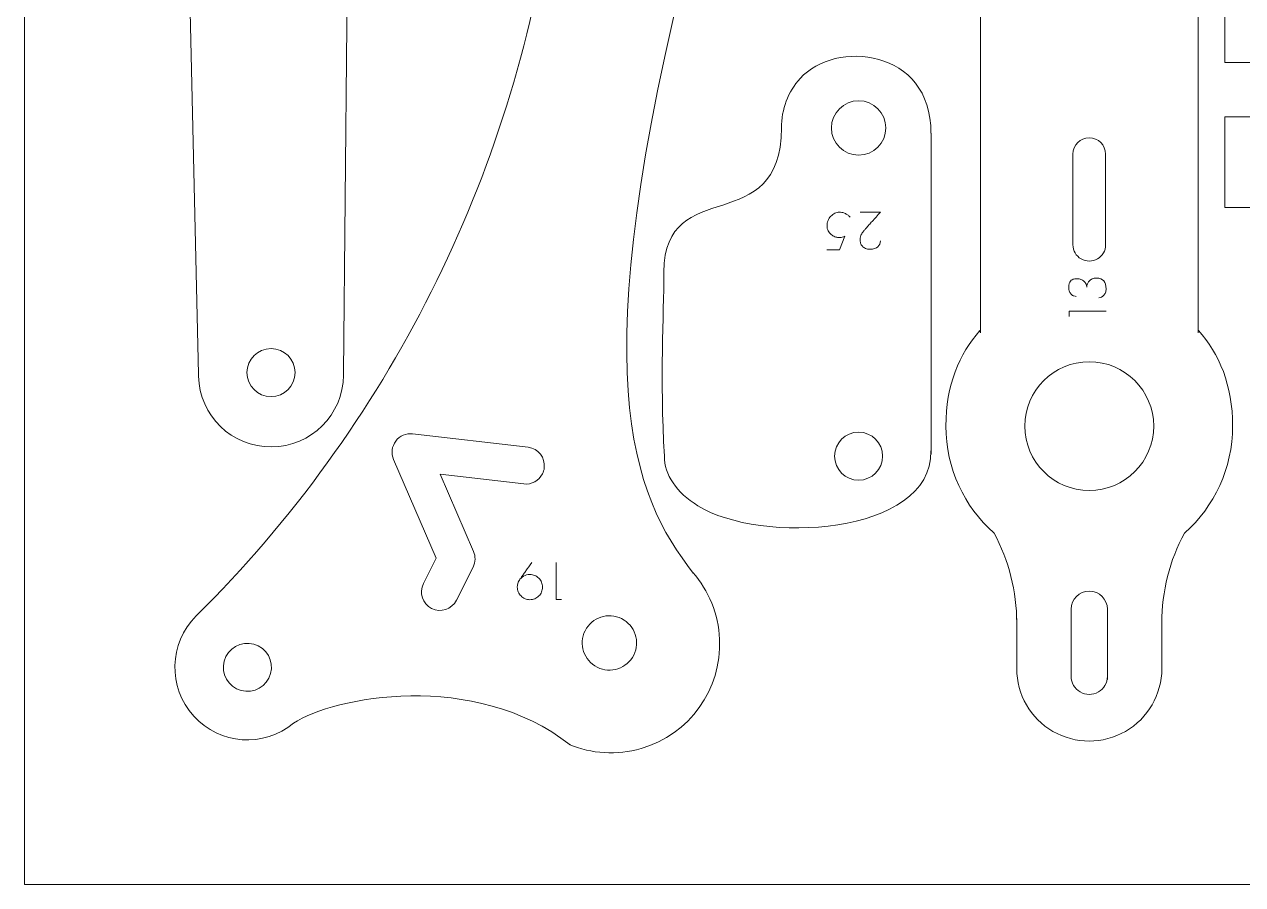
# Model space of a CAD drawing. Header units: millimetres. Extents: x 1 to 3601, y 1 to 1216.
# Drawn here: x 0.7 to 67.9, y 1.5 to 48.9 of the extents above; entities that cross this region are included whole.
import ezdxf

# ---------------------------------------------------------------- set-up
doc = ezdxf.new("R2010")
doc.units = ezdxf.units.MM
doc.layers.get('0').update_dxf_attribs({"lineweight": 5})
for name, color, linetype, lineweight in [('MARCATGE', 1, 'Continuous', 5), ('NO IMPRES', 5, 'Continuous', 5), ('TALL 1', 4, 'Continuous', 5)]:
    doc.layers.add(name, color=color, linetype=linetype, lineweight=lineweight)

msp = doc.modelspace()

# ---------------------------------------------------------------- linework, layer by layer
for points, knots in [([(10.34, 29.532), (10.34, 29.532), (10.34, 29.632), (10.34, 29.632), (10.34, 29.632), (10.34, 29.632), (9.687, 58.442), (9.687, 58.442), (9.687, 58.442), (9.659, 59.666), (9.351, 60.867), (8.786, 61.952), (8.786, 61.952), (7.9, 63.657), (7.883, 65.682), (8.741, 67.401), (8.741, 67.401), (9.295, 68.511), (9.583, 69.734), (9.583, 70.974), (9.583, 70.974), (9.583, 70.974), (9.583, 144.72), (9.583, 144.72), (9.583, 144.72), (9.583, 146.919), (11.358, 148.705), (13.557, 148.72), (13.557, 148.72), (15.756, 148.734), (17.554, 146.971), (17.583, 144.772), (17.583, 144.772), (17.583, 144.772), (18.552, 71.033), (18.552, 71.033), (18.552, 71.033), (18.569, 69.793), (18.873, 68.574), (19.442, 67.472), (19.442, 67.472), (19.442, 67.472), (19.505, 67.529), (19.505, 67.529), (19.505, 67.529), (20.369, 65.813), (20.358, 63.787), (19.477, 62.08), (19.477, 62.08), (19.477, 62.08), (19.468, 62.023), (19.468, 62.023), (19.468, 62.023), (18.917, 60.93), (18.625, 59.725), (18.613, 58.501), (18.613, 58.501), (18.613, 58.501), (18.339, 29.684), (18.339, 29.684), (18.339, 29.684), (18.339, 29.684), (18.339, 29.584), (18.339, 29.584), (18.339, 29.584), (18.318, 27.4), (16.549, 25.637), (14.365, 25.622), (14.365, 25.622), (12.181, 25.608), (10.39, 27.348), (10.34, 29.532)], [0, 0, 0, 0, 0.052632, 0.052632, 0.052632, 0.052632, 0.105263, 0.105263, 0.105263, 0.105263, 0.157895, 0.157895, 0.157895, 0.157895, 0.210526, 0.210526, 0.210526, 0.210526, 0.263158, 0.263158, 0.263158, 0.263158, 0.315789, 0.315789, 0.315789, 0.315789, 0.368421, 0.368421, 0.368421, 0.368421, 0.421053, 0.421053, 0.421053, 0.421053, 0.473684, 0.473684, 0.473684, 0.473684, 0.526316, 0.526316, 0.526316, 0.526316, 0.578947, 0.578947, 0.578947, 0.578947, 0.631579, 0.631579, 0.631579, 0.631579, 0.684211, 0.684211, 0.684211, 0.684211, 0.736842, 0.736842, 0.736842, 0.736842, 0.789474, 0.789474, 0.789474, 0.789474, 0.842105, 0.842105, 0.842105, 0.842105, 0.894737, 0.894737, 0.894737, 0.894737, 1, 1, 1, 1]), ([(63.449, 16.165), (63.449, 16.165), (63.449, 15.929), (63.449, 15.929), (63.449, 15.929), (63.449, 17.622), (63.879, 19.388), (64.699, 20.87), (64.699, 20.87), (64.699, 20.87), (64.721, 20.886), (64.721, 20.886), (64.721, 20.886), (66.336, 22.333), (67.353, 24.435), (67.353, 26.775), (67.353, 26.775), (67.353, 29.019), (66.616, 30.778), (65.462, 32.053), (65.462, 32.053), (65.462, 32.053), (65.449, 31.92), (65.449, 31.92), (65.449, 31.92), (65.449, 31.92), (65.449, 106.775), (65.449, 106.775), (65.449, 106.775), (65.449, 110.089), (62.763, 112.775), (59.449, 112.775), (59.449, 112.775), (56.135, 112.775), (53.449, 110.089), (53.449, 106.775), (53.449, 106.775), (53.449, 106.775), (53.449, 31.92), (53.449, 31.92), (53.449, 31.92), (53.449, 31.92), (53.424, 32.04), (53.424, 32.04), (53.424, 32.04), (52.277, 30.766), (51.545, 29.01), (51.545, 26.775), (51.545, 26.775), (51.545, 24.432), (52.565, 22.327), (54.184, 20.88), (54.184, 20.88), (54.184, 20.88), (54.199, 20.87), (54.199, 20.87), (54.199, 20.87), (55.019, 19.388), (55.449, 17.622), (55.449, 15.929), (55.449, 15.929), (55.449, 15.929), (55.449, 16.165), (55.449, 16.165), (55.449, 16.165), (55.449, 16.165), (55.449, 13.401), (55.449, 13.401), (55.449, 13.401), (55.449, 11.972), (56.211, 10.652), (57.449, 9.937), (57.449, 9.937), (58.687, 9.223), (60.211, 9.223), (61.449, 9.937), (61.449, 9.937), (62.687, 10.652), (63.449, 11.972), (63.449, 13.401), (63.449, 13.401), (63.449, 13.401), (63.449, 16.165), (63.449, 16.165)], [0, 0, 0, 0, 0.045455, 0.045455, 0.045455, 0.045455, 0.090909, 0.090909, 0.090909, 0.090909, 0.136364, 0.136364, 0.136364, 0.136364, 0.181818, 0.181818, 0.181818, 0.181818, 0.227273, 0.227273, 0.227273, 0.227273, 0.272727, 0.272727, 0.272727, 0.272727, 0.318182, 0.318182, 0.318182, 0.318182, 0.363636, 0.363636, 0.363636, 0.363636, 0.409091, 0.409091, 0.409091, 0.409091, 0.454545, 0.454545, 0.454545, 0.454545, 0.5, 0.5, 0.5, 0.5, 0.545455, 0.545455, 0.545455, 0.545455, 0.590909, 0.590909, 0.590909, 0.590909, 0.636364, 0.636364, 0.636364, 0.636364, 0.681818, 0.681818, 0.681818, 0.681818, 0.727273, 0.727273, 0.727273, 0.727273, 0.772727, 0.772727, 0.772727, 0.772727, 0.818182, 0.818182, 0.818182, 0.818182, 0.863636, 0.863636, 0.863636, 0.863636, 0.909091, 0.909091, 0.909091, 0.909091, 1, 1, 1, 1]), ([(86.412, 85.18), (86.412, 85.18), (86.408, 85.153), (86.408, 85.153), (86.408, 85.153), (86.408, 85.153), (69.921, 85.153), (69.921, 85.153), (69.921, 85.153), (69.921, 85.153), (69.921, 85.128), (69.921, 85.128), (69.921, 85.128), (69.921, 85.128), (69.921, 83.828), (69.921, 83.828), (69.921, 83.828), (69.921, 83.828), (66.921, 83.828), (66.921, 83.828), (66.921, 83.828), (66.921, 83.828), (66.921, 70.828), (66.921, 70.828), (66.921, 70.828), (66.921, 70.828), (69.921, 70.828), (69.921, 70.828), (69.921, 70.828), (69.921, 70.828), (69.921, 51.828), (69.921, 51.828), (69.921, 51.828), (69.921, 51.828), (66.921, 51.828), (66.921, 51.828), (66.921, 51.828), (66.921, 51.828), (66.921, 46.828), (66.921, 46.828), (66.921, 46.828), (66.921, 46.828), (69.921, 46.828), (69.921, 46.828), (69.921, 46.828), (69.921, 46.828), (69.921, 43.828), (69.921, 43.828), (69.921, 43.828), (69.921, 43.828), (66.921, 43.828), (66.921, 43.828), (66.921, 43.828), (66.921, 43.828), (66.921, 38.828), (66.921, 38.828), (66.921, 38.828), (66.921, 38.828), (69.921, 38.828), (69.921, 38.828), (69.921, 38.828), (69.921, 38.828), (69.921, 37.528), (69.921, 37.528), (69.921, 37.528), (69.921, 37.528), (93.421, 37.528), (93.421, 37.528), (93.421, 37.528), (93.421, 37.528), (93.421, 47.428), (93.421, 47.428), (93.421, 47.428), (93.421, 47.428), (96.421, 47.428), (96.421, 47.428), (96.421, 47.428), (96.421, 47.428), (96.421, 37.528), (96.421, 37.528), (96.421, 37.528), (96.421, 37.528), (115.621, 37.528), (115.621, 37.528), (115.621, 37.528), (115.621, 37.528), (115.621, 38.828), (115.621, 38.828), (115.621, 38.828), (115.621, 38.828), (118.621, 38.828), (118.621, 38.828), (118.621, 38.828), (118.621, 38.828), (118.621, 53.828), (118.621, 53.828), (118.621, 53.828), (118.621, 53.828), (115.621, 53.828), (115.621, 53.828), (115.621, 53.828), (115.621, 53.828), (115.621, 73.828), (115.621, 73.828), (115.621, 73.828), (115.621, 73.828), (118.621, 73.828), (118.621, 73.828), (118.621, 73.828), (118.621, 73.828), (118.621, 83.828), (118.621, 83.828), (118.621, 83.828), (118.621, 83.828), (115.621, 83.828), (115.621, 83.828), (115.621, 83.828), (115.621, 83.828), (115.621, 85.128), (115.621, 85.128), (115.621, 85.128), (115.621, 85.128), (96.421, 85.128), (96.421, 85.128), (96.421, 85.128), (96.421, 85.128), (96.421, 82.658), (96.421, 82.658), (96.421, 82.658), (96.421, 82.658), (93.421, 82.658), (93.421, 82.658), (93.421, 82.658), (93.421, 82.658), (93.421, 85.153), (93.421, 85.153), (93.421, 85.153), (93.421, 85.153), (89.708, 85.153), (89.708, 85.153), (89.708, 85.153), (89.708, 85.153), (89.712, 85.18), (89.712, 85.18), (89.712, 85.18), (89.712, 85.18), (89.712, 88.48), (89.712, 88.48), (89.712, 88.48), (89.712, 88.48), (86.412, 88.48), (86.412, 88.48), (86.412, 88.48), (86.412, 88.48), (86.412, 85.18), (86.412, 85.18)], [0, 0, 0, 0, 0.025, 0.025, 0.025, 0.025, 0.05, 0.05, 0.05, 0.05, 0.075, 0.075, 0.075, 0.075, 0.1, 0.1, 0.1, 0.1, 0.125, 0.125, 0.125, 0.125, 0.15, 0.15, 0.15, 0.15, 0.175, 0.175, 0.175, 0.175, 0.2, 0.2, 0.2, 0.2, 0.225, 0.225, 0.225, 0.225, 0.25, 0.25, 0.25, 0.25, 0.275, 0.275, 0.275, 0.275, 0.3, 0.3, 0.3, 0.3, 0.325, 0.325, 0.325, 0.325, 0.35, 0.35, 0.35, 0.35, 0.375, 0.375, 0.375, 0.375, 0.4, 0.4, 0.4, 0.4, 0.425, 0.425, 0.425, 0.425, 0.45, 0.45, 0.45, 0.45, 0.475, 0.475, 0.475, 0.475, 0.5, 0.5, 0.5, 0.5, 0.525, 0.525, 0.525, 0.525, 0.55, 0.55, 0.55, 0.55, 0.575, 0.575, 0.575, 0.575, 0.6, 0.6, 0.6, 0.6, 0.625, 0.625, 0.625, 0.625, 0.65, 0.65, 0.65, 0.65, 0.675, 0.675, 0.675, 0.675, 0.7, 0.7, 0.7, 0.7, 0.725, 0.725, 0.725, 0.725, 0.75, 0.75, 0.75, 0.75, 0.775, 0.775, 0.775, 0.775, 0.8, 0.8, 0.8, 0.8, 0.825, 0.825, 0.825, 0.825, 0.85, 0.85, 0.85, 0.85, 0.875, 0.875, 0.875, 0.875, 0.9, 0.9, 0.9, 0.9, 0.925, 0.925, 0.925, 0.925, 0.95, 0.95, 0.95, 0.95, 1, 1, 1, 1]), ([(29.769, 55.249), (29.769, 55.249), (29.831, 55.373), (29.831, 55.373), (29.831, 55.373), (30.049, 56.891), (31.114, 58.15), (32.575, 58.616), (32.575, 58.616), (34.035, 59.083), (35.633, 58.673), (36.689, 57.562), (36.689, 57.562), (37.746, 56.452), (38.075, 54.835), (37.536, 53.4), (37.536, 53.4), (31.442, 29.619), (34.249, 22.957), (37.62, 18.671), (37.62, 18.671), (37.62, 18.671), (37.598, 18.696), (37.598, 18.696), (37.598, 18.696), (38.467, 17.699), (39.007, 16.417), (39.069, 15.022), (39.069, 15.022), (39.192, 12.254), (37.404, 9.762), (34.743, 8.991), (34.743, 8.991), (33.397, 8.601), (32.003, 8.704), (30.777, 9.212), (30.777, 9.212), (30.777, 9.212), (30.822, 9.194), (30.822, 9.194), (30.822, 9.194), (25.586, 13.34), (17.716, 11.851), (15.585, 10.383), (15.585, 10.383), (13.937, 9.023), (11.511, 9.199), (10.076, 10.782), (10.076, 10.782), (8.641, 12.366), (8.704, 14.797), (10.219, 16.304), (10.219, 16.304), (20.804, 26.812), (27.667, 40.482), (29.769, 55.249)], [0, 0, 0, 0, 0.066667, 0.066667, 0.066667, 0.066667, 0.133333, 0.133333, 0.133333, 0.133333, 0.2, 0.2, 0.2, 0.2, 0.266667, 0.266667, 0.266667, 0.266667, 0.333333, 0.333333, 0.333333, 0.333333, 0.4, 0.4, 0.4, 0.4, 0.466667, 0.466667, 0.466667, 0.466667, 0.533333, 0.533333, 0.533333, 0.533333, 0.6, 0.6, 0.6, 0.6, 0.666667, 0.666667, 0.666667, 0.666667, 0.733333, 0.733333, 0.733333, 0.733333, 0.8, 0.8, 0.8, 0.8, 0.866667, 0.866667, 0.866667, 0.866667, 1, 1, 1, 1]), ([(50.722, 25.401), (50.722, 25.401), (50.732, 25.216), (50.732, 25.216), (50.732, 25.216), (50.732, 25.216), (50.732, 42.93), (50.732, 42.93), (50.732, 42.93), (50.732, 42.93), (50.722, 42.93), (50.722, 42.93), (50.722, 42.93), (50.745, 47.621), (45.414, 48.087), (43.515, 45.95), (43.515, 45.95), (42.851, 45.225), (42.477, 44.241), (42.477, 43.216), (42.477, 43.216), (42.464, 37.022), (36.023, 40.725), (36, 35.272), (36, 35.272), (35.99, 32.806), (35.775, 29.511), (36.023, 25.116), (36.023, 25.116), (36.023, 24.09), (36.689, 23.106), (37.874, 22.381), (37.874, 22.381), (41.258, 20.244), (50.764, 20.71), (50.722, 25.401)], [0, 0, 0, 0, 0.1, 0.1, 0.1, 0.1, 0.2, 0.2, 0.2, 0.2, 0.3, 0.3, 0.3, 0.3, 0.4, 0.4, 0.4, 0.4, 0.5, 0.5, 0.5, 0.5, 0.6, 0.6, 0.6, 0.6, 0.7, 0.7, 0.7, 0.7, 0.8, 0.8, 0.8, 0.8, 1, 1, 1, 1])]:
    msp.add_open_spline(points, degree=3, knots=knots)
at = {"layer": 'MARCATGE'}
for points, knots in [([(46.267, 38.293), (46.256, 38.307), (46.235, 38.328), (46.205, 38.357), (46.205, 38.357), (46.175, 38.386), (46.136, 38.416), (46.088, 38.447), (46.088, 38.447), (46.04, 38.478), (45.982, 38.506), (45.914, 38.531), (45.914, 38.531), (45.846, 38.555), (45.767, 38.568), (45.677, 38.57), (45.677, 38.57), (45.587, 38.57), (45.501, 38.55), (45.419, 38.511), (45.419, 38.511), (45.337, 38.471), (45.264, 38.417), (45.2, 38.347), (45.2, 38.347), (45.136, 38.277), (45.085, 38.197), (45.048, 38.104), (45.048, 38.104), (45.01, 38.012), (44.991, 37.914), (44.991, 37.811), (44.991, 37.811), (44.991, 37.707), (45.013, 37.616), (45.058, 37.537), (45.058, 37.537), (45.102, 37.458), (45.156, 37.392), (45.22, 37.338), (45.22, 37.338), (45.284, 37.285), (45.352, 37.245), (45.423, 37.218), (45.423, 37.218), (45.495, 37.192), (45.558, 37.179), (45.612, 37.179), (45.612, 37.179), (45.646, 37.173), (45.682, 37.172), (45.719, 37.176), (45.719, 37.176), (45.751, 37.18), (45.789, 37.186), (45.832, 37.196), (45.832, 37.196), (45.876, 37.205), (45.92, 37.22), (45.965, 37.241), (45.965, 37.241), (45.965, 37.241), (45.683, 36.49), (45.683, 36.49), (45.683, 36.49), (45.683, 36.49), (44.972, 36.49), (44.972, 36.49), (44.972, 36.49), (44.972, 36.49), (45.683, 36.49), (45.683, 36.49), (45.683, 36.49), (45.683, 36.49), (45.965, 37.241), (45.965, 37.241), (45.965, 37.241), (45.92, 37.22), (45.876, 37.205), (45.832, 37.196), (45.832, 37.196), (45.789, 37.186), (45.751, 37.18), (45.719, 37.176), (45.719, 37.176), (45.682, 37.172), (45.646, 37.173), (45.612, 37.179), (45.612, 37.179), (45.558, 37.179), (45.495, 37.192), (45.423, 37.218), (45.423, 37.218), (45.352, 37.245), (45.284, 37.285), (45.22, 37.338), (45.22, 37.338), (45.156, 37.392), (45.102, 37.458), (45.058, 37.537), (45.058, 37.537), (45.013, 37.616), (44.991, 37.707), (44.991, 37.811), (44.991, 37.811), (44.991, 37.914), (45.01, 38.012), (45.048, 38.104), (45.048, 38.104), (45.085, 38.197), (45.136, 38.277), (45.2, 38.347), (45.2, 38.347), (45.264, 38.417), (45.337, 38.471), (45.419, 38.511), (45.419, 38.511), (45.501, 38.55), (45.587, 38.57), (45.677, 38.57), (45.677, 38.57), (45.767, 38.568), (45.846, 38.555), (45.914, 38.531), (45.914, 38.531), (45.982, 38.506), (46.04, 38.478), (46.088, 38.447), (46.088, 38.447), (46.136, 38.416), (46.175, 38.386), (46.205, 38.357), (46.205, 38.357), (46.235, 38.328), (46.256, 38.307), (46.267, 38.293)], [0, 0, 0, 0, 0.028571, 0.028571, 0.028571, 0.028571, 0.057143, 0.057143, 0.057143, 0.057143, 0.085714, 0.085714, 0.085714, 0.085714, 0.114286, 0.114286, 0.114286, 0.114286, 0.142857, 0.142857, 0.142857, 0.142857, 0.171429, 0.171429, 0.171429, 0.171429, 0.2, 0.2, 0.2, 0.2, 0.228571, 0.228571, 0.228571, 0.228571, 0.257143, 0.257143, 0.257143, 0.257143, 0.285714, 0.285714, 0.285714, 0.285714, 0.314286, 0.314286, 0.314286, 0.314286, 0.342857, 0.342857, 0.342857, 0.342857, 0.371429, 0.371429, 0.371429, 0.371429, 0.4, 0.4, 0.4, 0.4, 0.428571, 0.428571, 0.428571, 0.428571, 0.457143, 0.457143, 0.457143, 0.457143, 0.485714, 0.485714, 0.485714, 0.485714, 0.514286, 0.514286, 0.514286, 0.514286, 0.542857, 0.542857, 0.542857, 0.542857, 0.571429, 0.571429, 0.571429, 0.571429, 0.6, 0.6, 0.6, 0.6, 0.628571, 0.628571, 0.628571, 0.628571, 0.657143, 0.657143, 0.657143, 0.657143, 0.685714, 0.685714, 0.685714, 0.685714, 0.714286, 0.714286, 0.714286, 0.714286, 0.742857, 0.742857, 0.742857, 0.742857, 0.771429, 0.771429, 0.771429, 0.771429, 0.8, 0.8, 0.8, 0.8, 0.828571, 0.828571, 0.828571, 0.828571, 0.857143, 0.857143, 0.857143, 0.857143, 0.885714, 0.885714, 0.885714, 0.885714, 0.914286, 0.914286, 0.914286, 0.914286, 0.942857, 0.942857, 0.942857, 0.942857, 1, 1, 1, 1]), ([(47.938, 38.573), (47.768, 38.385), (47.615, 38.214), (47.478, 38.062), (47.478, 38.062), (47.419, 37.998), (47.361, 37.934), (47.304, 37.87), (47.304, 37.87), (47.247, 37.806), (47.195, 37.748), (47.149, 37.695), (47.149, 37.695), (47.103, 37.642), (47.064, 37.598), (47.033, 37.561), (47.033, 37.561), (47.002, 37.524), (46.984, 37.501), (46.978, 37.492), (46.978, 37.492), (46.967, 37.473), (46.952, 37.451), (46.933, 37.426), (46.933, 37.426), (46.914, 37.4), (46.896, 37.37), (46.878, 37.335), (46.878, 37.335), (46.86, 37.301), (46.845, 37.26), (46.831, 37.213), (46.831, 37.213), (46.818, 37.166), (46.812, 37.111), (46.812, 37.049), (46.812, 37.049), (46.812, 36.987), (46.822, 36.925), (46.843, 36.863), (46.843, 36.863), (46.863, 36.801), (46.895, 36.745), (46.939, 36.695), (46.939, 36.695), (46.982, 36.645), (47.038, 36.604), (47.107, 36.573), (47.107, 36.573), (47.175, 36.542), (47.258, 36.527), (47.356, 36.527), (47.356, 36.527), (47.554, 36.529), (47.699, 36.572), (47.792, 36.657), (47.792, 36.657), (47.885, 36.741), (47.932, 36.853), (47.932, 36.992), (47.932, 36.992), (47.932, 36.853), (47.885, 36.741), (47.792, 36.657), (47.792, 36.657), (47.699, 36.572), (47.554, 36.529), (47.356, 36.527), (47.356, 36.527), (47.258, 36.527), (47.175, 36.542), (47.107, 36.573), (47.107, 36.573), (47.038, 36.604), (46.982, 36.645), (46.939, 36.695), (46.939, 36.695), (46.895, 36.745), (46.863, 36.801), (46.843, 36.863), (46.843, 36.863), (46.822, 36.925), (46.812, 36.987), (46.812, 37.049), (46.812, 37.049), (46.812, 37.111), (46.818, 37.166), (46.831, 37.213), (46.831, 37.213), (46.845, 37.26), (46.86, 37.301), (46.878, 37.335), (46.878, 37.335), (46.896, 37.37), (46.914, 37.4), (46.933, 37.426), (46.933, 37.426), (46.952, 37.451), (46.967, 37.473), (46.978, 37.492), (46.978, 37.492), (46.984, 37.501), (47.002, 37.524), (47.033, 37.561), (47.033, 37.561), (47.064, 37.598), (47.103, 37.642), (47.149, 37.695), (47.149, 37.695), (47.195, 37.748), (47.247, 37.806), (47.304, 37.87), (47.304, 37.87), (47.361, 37.934), (47.419, 37.998), (47.478, 38.062), (47.478, 38.062), (47.615, 38.214), (47.768, 38.385), (47.938, 38.573), (47.938, 38.573), (47.938, 38.573), (46.826, 38.573), (46.826, 38.573), (46.826, 38.573), (46.826, 38.573), (47.938, 38.573), (47.938, 38.573)], [0, 0, 0, 0, 0.030303, 0.030303, 0.030303, 0.030303, 0.060606, 0.060606, 0.060606, 0.060606, 0.090909, 0.090909, 0.090909, 0.090909, 0.121212, 0.121212, 0.121212, 0.121212, 0.151515, 0.151515, 0.151515, 0.151515, 0.181818, 0.181818, 0.181818, 0.181818, 0.212121, 0.212121, 0.212121, 0.212121, 0.242424, 0.242424, 0.242424, 0.242424, 0.272727, 0.272727, 0.272727, 0.272727, 0.30303, 0.30303, 0.30303, 0.30303, 0.333333, 0.333333, 0.333333, 0.333333, 0.363636, 0.363636, 0.363636, 0.363636, 0.393939, 0.393939, 0.393939, 0.393939, 0.424242, 0.424242, 0.424242, 0.424242, 0.454545, 0.454545, 0.454545, 0.454545, 0.484848, 0.484848, 0.484848, 0.484848, 0.515152, 0.515152, 0.515152, 0.515152, 0.545455, 0.545455, 0.545455, 0.545455, 0.575758, 0.575758, 0.575758, 0.575758, 0.606061, 0.606061, 0.606061, 0.606061, 0.636364, 0.636364, 0.636364, 0.636364, 0.666667, 0.666667, 0.666667, 0.666667, 0.69697, 0.69697, 0.69697, 0.69697, 0.727273, 0.727273, 0.727273, 0.727273, 0.757576, 0.757576, 0.757576, 0.757576, 0.787879, 0.787879, 0.787879, 0.787879, 0.818182, 0.818182, 0.818182, 0.818182, 0.848485, 0.848485, 0.848485, 0.848485, 0.878788, 0.878788, 0.878788, 0.878788, 0.909091, 0.909091, 0.909091, 0.909091, 0.939394, 0.939394, 0.939394, 0.939394, 1, 1, 1, 1]), ([(59.98, 33.854), (60.023, 33.859), (60.068, 33.872), (60.114, 33.892), (60.114, 33.892), (60.16, 33.912), (60.203, 33.94), (60.242, 33.978), (60.242, 33.978), (60.282, 34.016), (60.314, 34.065), (60.34, 34.126), (60.34, 34.126), (60.365, 34.187), (60.378, 34.263), (60.378, 34.353), (60.378, 34.353), (60.376, 34.534), (60.332, 34.676), (60.247, 34.779), (60.247, 34.779), (60.161, 34.883), (60.028, 34.935), (59.847, 34.935), (59.847, 34.935), (59.757, 34.935), (59.678, 34.92), (59.61, 34.891), (59.61, 34.891), (59.542, 34.862), (59.487, 34.823), (59.442, 34.775), (59.442, 34.775), (59.398, 34.727), (59.365, 34.674), (59.342, 34.614), (59.342, 34.614), (59.32, 34.555), (59.308, 34.495), (59.308, 34.435), (59.308, 34.435), (59.31, 34.495), (59.298, 34.553), (59.272, 34.609), (59.272, 34.609), (59.245, 34.664), (59.208, 34.714), (59.16, 34.757), (59.16, 34.757), (59.112, 34.8), (59.056, 34.835), (58.991, 34.861), (58.991, 34.861), (58.926, 34.888), (58.856, 34.901), (58.78, 34.901), (58.78, 34.901), (58.76, 34.901), (58.733, 34.9), (58.701, 34.899), (58.701, 34.899), (58.669, 34.898), (58.637, 34.894), (58.603, 34.885), (58.603, 34.885), (58.569, 34.877), (58.535, 34.864), (58.501, 34.846), (58.501, 34.846), (58.467, 34.828), (58.437, 34.802), (58.409, 34.77), (58.409, 34.77), (58.382, 34.737), (58.36, 34.694), (58.344, 34.643), (58.344, 34.643), (58.328, 34.591), (58.32, 34.528), (58.32, 34.455), (58.32, 34.455), (58.32, 34.342), (58.334, 34.252), (58.361, 34.185), (58.361, 34.185), (58.389, 34.119), (58.423, 34.067), (58.463, 34.03), (58.463, 34.03), (58.503, 33.993), (58.548, 33.968), (58.596, 33.954), (58.596, 33.954), (58.644, 33.94), (58.689, 33.93), (58.733, 33.924), (58.733, 33.924), (58.689, 33.93), (58.644, 33.94), (58.596, 33.954), (58.596, 33.954), (58.548, 33.968), (58.503, 33.993), (58.463, 34.03), (58.463, 34.03), (58.423, 34.067), (58.389, 34.119), (58.361, 34.185), (58.361, 34.185), (58.334, 34.252), (58.32, 34.342), (58.32, 34.455), (58.32, 34.455), (58.32, 34.528), (58.328, 34.591), (58.344, 34.643), (58.344, 34.643), (58.36, 34.694), (58.382, 34.737), (58.409, 34.77), (58.409, 34.77), (58.437, 34.802), (58.467, 34.828), (58.501, 34.846), (58.501, 34.846), (58.535, 34.864), (58.569, 34.877), (58.603, 34.885), (58.603, 34.885), (58.637, 34.894), (58.669, 34.898), (58.7, 34.899), (58.7, 34.899), (58.731, 34.9), (58.758, 34.901), (58.78, 34.901), (58.78, 34.901), (58.856, 34.901), (58.926, 34.888), (58.991, 34.861), (58.991, 34.861), (59.056, 34.835), (59.112, 34.8), (59.16, 34.757), (59.16, 34.757), (59.208, 34.714), (59.245, 34.664), (59.272, 34.609), (59.272, 34.609), (59.298, 34.553), (59.31, 34.495), (59.308, 34.435), (59.308, 34.435), (59.308, 34.495), (59.32, 34.555), (59.342, 34.614), (59.342, 34.614), (59.365, 34.674), (59.398, 34.727), (59.442, 34.775), (59.442, 34.775), (59.487, 34.823), (59.542, 34.862), (59.61, 34.891), (59.61, 34.891), (59.678, 34.92), (59.757, 34.935), (59.847, 34.935), (59.847, 34.935), (60.028, 34.935), (60.161, 34.883), (60.247, 34.779), (60.247, 34.779), (60.332, 34.676), (60.376, 34.534), (60.378, 34.353), (60.378, 34.353), (60.378, 34.263), (60.365, 34.187), (60.34, 34.126), (60.34, 34.126), (60.314, 34.065), (60.282, 34.016), (60.242, 33.978), (60.242, 33.978), (60.203, 33.94), (60.16, 33.912), (60.114, 33.892), (60.114, 33.892), (60.068, 33.872), (60.023, 33.859), (59.98, 33.854)], [0, 0, 0, 0, 0.020408, 0.020408, 0.020408, 0.020408, 0.040816, 0.040816, 0.040816, 0.040816, 0.061224, 0.061224, 0.061224, 0.061224, 0.081633, 0.081633, 0.081633, 0.081633, 0.102041, 0.102041, 0.102041, 0.102041, 0.122449, 0.122449, 0.122449, 0.122449, 0.142857, 0.142857, 0.142857, 0.142857, 0.163265, 0.163265, 0.163265, 0.163265, 0.183673, 0.183673, 0.183673, 0.183673, 0.204082, 0.204082, 0.204082, 0.204082, 0.22449, 0.22449, 0.22449, 0.22449, 0.244898, 0.244898, 0.244898, 0.244898, 0.265306, 0.265306, 0.265306, 0.265306, 0.285714, 0.285714, 0.285714, 0.285714, 0.306122, 0.306122, 0.306122, 0.306122, 0.326531, 0.326531, 0.326531, 0.326531, 0.346939, 0.346939, 0.346939, 0.346939, 0.367347, 0.367347, 0.367347, 0.367347, 0.387755, 0.387755, 0.387755, 0.387755, 0.408163, 0.408163, 0.408163, 0.408163, 0.428571, 0.428571, 0.428571, 0.428571, 0.44898, 0.44898, 0.44898, 0.44898, 0.469388, 0.469388, 0.469388, 0.469388, 0.489796, 0.489796, 0.489796, 0.489796, 0.510204, 0.510204, 0.510204, 0.510204, 0.530612, 0.530612, 0.530612, 0.530612, 0.55102, 0.55102, 0.55102, 0.55102, 0.571429, 0.571429, 0.571429, 0.571429, 0.591837, 0.591837, 0.591837, 0.591837, 0.612245, 0.612245, 0.612245, 0.612245, 0.632653, 0.632653, 0.632653, 0.632653, 0.653061, 0.653061, 0.653061, 0.653061, 0.673469, 0.673469, 0.673469, 0.673469, 0.693878, 0.693878, 0.693878, 0.693878, 0.714286, 0.714286, 0.714286, 0.714286, 0.734694, 0.734694, 0.734694, 0.734694, 0.755102, 0.755102, 0.755102, 0.755102, 0.77551, 0.77551, 0.77551, 0.77551, 0.795918, 0.795918, 0.795918, 0.795918, 0.816327, 0.816327, 0.816327, 0.816327, 0.836735, 0.836735, 0.836735, 0.836735, 0.857143, 0.857143, 0.857143, 0.857143, 0.877551, 0.877551, 0.877551, 0.877551, 0.897959, 0.897959, 0.897959, 0.897959, 0.918367, 0.918367, 0.918367, 0.918367, 0.938776, 0.938776, 0.938776, 0.938776, 0.959184, 0.959184, 0.959184, 0.959184, 1, 1, 1, 1]), ([(58.346, 33.106), (58.346, 33.106), (58.346, 32.815), (58.346, 32.815), (58.346, 32.815), (58.346, 32.815), (58.346, 33.106), (58.346, 33.106), (58.346, 33.106), (58.346, 33.106), (60.378, 33.106), (60.378, 33.106), (60.378, 33.106), (60.378, 33.106), (58.346, 33.106), (58.346, 33.106)], [0, 0, 0, 0, 0.2, 0.2, 0.2, 0.2, 0.4, 0.4, 0.4, 0.4, 0.6, 0.6, 0.6, 0.6, 1, 1, 1, 1]), ([(28.719, 19.246), (28.601, 19.078), (28.492, 18.926), (28.392, 18.789), (28.392, 18.789), (28.351, 18.73), (28.309, 18.672), (28.266, 18.614), (28.266, 18.614), (28.224, 18.555), (28.186, 18.502), (28.152, 18.453), (28.152, 18.453), (28.118, 18.404), (28.089, 18.362), (28.065, 18.326), (28.065, 18.326), (28.04, 18.29), (28.023, 18.266), (28.014, 18.252), (28.014, 18.252), (27.95, 18.147), (27.918, 18.028), (27.918, 17.894), (27.918, 17.894), (27.918, 17.798), (27.936, 17.708), (27.973, 17.624), (27.973, 17.624), (28.01, 17.541), (28.059, 17.467), (28.123, 17.404), (28.123, 17.404), (28.186, 17.341), (28.259, 17.291), (28.343, 17.255), (28.343, 17.255), (28.426, 17.218), (28.516, 17.2), (28.612, 17.2), (28.612, 17.2), (28.708, 17.2), (28.798, 17.218), (28.883, 17.255), (28.883, 17.255), (28.968, 17.291), (29.042, 17.341), (29.105, 17.404), (29.105, 17.404), (29.168, 17.467), (29.218, 17.541), (29.254, 17.624), (29.254, 17.624), (29.291, 17.708), (29.309, 17.798), (29.309, 17.894), (29.309, 17.894), (29.309, 17.99), (29.291, 18.08), (29.254, 18.165), (29.254, 18.165), (29.218, 18.25), (29.168, 18.323), (29.105, 18.386), (29.105, 18.386), (29.042, 18.45), (28.968, 18.499), (28.883, 18.536), (28.883, 18.536), (28.798, 18.573), (28.708, 18.591), (28.612, 18.591), (28.612, 18.591), (28.488, 18.591), (28.373, 18.56), (28.266, 18.498), (28.266, 18.498), (28.16, 18.436), (28.076, 18.354), (28.014, 18.252), (28.014, 18.252), (28.076, 18.354), (28.16, 18.436), (28.266, 18.498), (28.266, 18.498), (28.373, 18.56), (28.488, 18.591), (28.612, 18.591), (28.612, 18.591), (28.708, 18.591), (28.798, 18.573), (28.883, 18.536), (28.883, 18.536), (28.968, 18.499), (29.042, 18.45), (29.105, 18.386), (29.105, 18.386), (29.168, 18.323), (29.218, 18.25), (29.254, 18.165), (29.254, 18.165), (29.291, 18.08), (29.309, 17.99), (29.309, 17.894), (29.309, 17.894), (29.309, 17.798), (29.291, 17.708), (29.254, 17.624), (29.254, 17.624), (29.218, 17.541), (29.168, 17.467), (29.105, 17.404), (29.105, 17.404), (29.042, 17.341), (28.968, 17.291), (28.883, 17.255), (28.883, 17.255), (28.798, 17.218), (28.708, 17.2), (28.612, 17.2), (28.612, 17.2), (28.516, 17.2), (28.426, 17.218), (28.343, 17.255), (28.343, 17.255), (28.259, 17.291), (28.186, 17.341), (28.123, 17.404), (28.123, 17.404), (28.059, 17.467), (28.01, 17.541), (27.973, 17.624), (27.973, 17.624), (27.936, 17.708), (27.918, 17.798), (27.918, 17.894), (27.918, 17.894), (27.918, 18.028), (27.95, 18.147), (28.014, 18.252), (28.014, 18.252), (28.023, 18.266), (28.04, 18.29), (28.065, 18.326), (28.065, 18.326), (28.089, 18.362), (28.118, 18.404), (28.152, 18.453), (28.152, 18.453), (28.186, 18.502), (28.224, 18.555), (28.266, 18.614), (28.266, 18.614), (28.309, 18.672), (28.351, 18.73), (28.392, 18.789), (28.392, 18.789), (28.492, 18.926), (28.601, 19.078), (28.719, 19.246)], [0, 0, 0, 0, 0.02439, 0.02439, 0.02439, 0.02439, 0.04878, 0.04878, 0.04878, 0.04878, 0.073171, 0.073171, 0.073171, 0.073171, 0.097561, 0.097561, 0.097561, 0.097561, 0.121951, 0.121951, 0.121951, 0.121951, 0.146341, 0.146341, 0.146341, 0.146341, 0.170732, 0.170732, 0.170732, 0.170732, 0.195122, 0.195122, 0.195122, 0.195122, 0.219512, 0.219512, 0.219512, 0.219512, 0.243902, 0.243902, 0.243902, 0.243902, 0.268293, 0.268293, 0.268293, 0.268293, 0.292683, 0.292683, 0.292683, 0.292683, 0.317073, 0.317073, 0.317073, 0.317073, 0.341463, 0.341463, 0.341463, 0.341463, 0.365854, 0.365854, 0.365854, 0.365854, 0.390244, 0.390244, 0.390244, 0.390244, 0.414634, 0.414634, 0.414634, 0.414634, 0.439024, 0.439024, 0.439024, 0.439024, 0.463415, 0.463415, 0.463415, 0.463415, 0.487805, 0.487805, 0.487805, 0.487805, 0.512195, 0.512195, 0.512195, 0.512195, 0.536585, 0.536585, 0.536585, 0.536585, 0.560976, 0.560976, 0.560976, 0.560976, 0.585366, 0.585366, 0.585366, 0.585366, 0.609756, 0.609756, 0.609756, 0.609756, 0.634146, 0.634146, 0.634146, 0.634146, 0.658537, 0.658537, 0.658537, 0.658537, 0.682927, 0.682927, 0.682927, 0.682927, 0.707317, 0.707317, 0.707317, 0.707317, 0.731707, 0.731707, 0.731707, 0.731707, 0.756098, 0.756098, 0.756098, 0.756098, 0.780488, 0.780488, 0.780488, 0.780488, 0.804878, 0.804878, 0.804878, 0.804878, 0.829268, 0.829268, 0.829268, 0.829268, 0.853659, 0.853659, 0.853659, 0.853659, 0.878049, 0.878049, 0.878049, 0.878049, 0.902439, 0.902439, 0.902439, 0.902439, 0.926829, 0.926829, 0.926829, 0.926829, 0.95122, 0.95122, 0.95122, 0.95122, 1, 1, 1, 1]), ([(30.057, 17.214), (30.057, 17.214), (30.348, 17.214), (30.348, 17.214), (30.348, 17.214), (30.348, 17.214), (30.057, 17.214), (30.057, 17.214), (30.057, 17.214), (30.057, 17.214), (30.057, 19.246), (30.057, 19.246), (30.057, 19.246), (30.057, 19.246), (30.057, 17.214), (30.057, 17.214)], [0, 0, 0, 0, 0.2, 0.2, 0.2, 0.2, 0.4, 0.4, 0.4, 0.4, 0.6, 0.6, 0.6, 0.6, 1, 1, 1, 1])]:
    msp.add_open_spline(points, degree=3, knots=knots, dxfattribs=at)
at = {"layer": 'NO IMPRES'}
msp.add_lwpolyline([(0.741, 1.483), (0.741, 301.483), (600.741, 301.483), (600.741, 1.483)], close=True, dxfattribs=at)
at = {"layer": 'TALL 1'}
for points, knots in [([(45.232, 43.216), (45.232, 42.387), (45.903, 41.715), (46.732, 41.715), (46.732, 41.715), (47.56, 41.715), (48.232, 42.387), (48.232, 43.215), (48.232, 43.215), (48.232, 44.044), (47.56, 44.716), (46.732, 44.716), (46.732, 44.716), (45.903, 44.716), (45.232, 44.044), (45.232, 43.216)], [0, 0, 0, 0, 0.2, 0.2, 0.2, 0.2, 0.4, 0.4, 0.4, 0.4, 0.6, 0.6, 0.6, 0.6, 1, 1, 1, 1]), ([(58.549, 41.775), (58.549, 42.272), (58.952, 42.675), (59.449, 42.675), (59.449, 42.675), (59.946, 42.675), (60.349, 42.272), (60.349, 41.775), (60.349, 41.775), (60.349, 41.775), (60.349, 36.775), (60.349, 36.775), (60.349, 36.775), (60.349, 36.453), (60.178, 36.156), (59.899, 35.995), (59.899, 35.995), (59.621, 35.835), (59.278, 35.835), (58.999, 35.995), (58.999, 35.995), (58.721, 36.156), (58.549, 36.453), (58.549, 36.775), (58.549, 36.775), (58.549, 36.775), (58.549, 41.775), (58.549, 41.775)], [0, 0, 0, 0, 0.125, 0.125, 0.125, 0.125, 0.25, 0.25, 0.25, 0.25, 0.375, 0.375, 0.375, 0.375, 0.5, 0.5, 0.5, 0.5, 0.625, 0.625, 0.625, 0.625, 0.75, 0.75, 0.75, 0.75, 1, 1, 1, 1]), ([(14.339, 31.047), (15.071, 31.047), (15.664, 30.454), (15.664, 29.722), (15.664, 29.722), (15.664, 28.99), (15.071, 28.397), (14.339, 28.397), (14.339, 28.397), (13.607, 28.397), (13.014, 28.99), (13.014, 29.722), (13.014, 29.722), (13.014, 30.454), (13.607, 31.047), (14.339, 31.047)], [0, 0, 0, 0, 0.2, 0.2, 0.2, 0.2, 0.4, 0.4, 0.4, 0.4, 0.6, 0.6, 0.6, 0.6, 1, 1, 1, 1]), ([(59.449, 30.325), (57.489, 30.325), (55.899, 28.735), (55.899, 26.775), (55.899, 26.775), (55.899, 24.814), (57.489, 23.225), (59.449, 23.225), (59.449, 23.225), (61.41, 23.225), (62.999, 24.814), (62.999, 26.775), (62.999, 26.775), (62.999, 28.735), (61.41, 30.325), (59.449, 30.325)], [0, 0, 0, 0, 0.2, 0.2, 0.2, 0.2, 0.4, 0.4, 0.4, 0.4, 0.6, 0.6, 0.6, 0.6, 1, 1, 1, 1]), ([(29.302, 24.138), (29.354, 24.241), (29.389, 24.355), (29.403, 24.477), (29.403, 24.477), (29.469, 25.035), (29.069, 25.54), (28.511, 25.605), (28.511, 25.605), (28.511, 25.605), (22.148, 26.349), (22.148, 26.349), (22.148, 26.349), (21.787, 26.391), (21.431, 26.238), (21.214, 25.946), (21.214, 25.946), (20.997, 25.654), (20.952, 25.269), (21.096, 24.935), (21.096, 24.935), (21.096, 24.935), (23.446, 19.489), (23.446, 19.489), (23.446, 19.489), (23.446, 19.489), (22.739, 18.084), (22.739, 18.084), (22.739, 18.084), (22.487, 17.582), (22.69, 16.97), (23.192, 16.718), (23.192, 16.718), (23.694, 16.466), (24.305, 16.668), (24.558, 17.17), (24.558, 17.17), (24.558, 17.17), (25.477, 19), (25.477, 19), (25.477, 19), (25.612, 19.269), (25.621, 19.583), (25.502, 19.86), (25.502, 19.86), (25.502, 19.86), (23.663, 24.123), (23.663, 24.123), (23.663, 24.123), (23.663, 24.123), (28.275, 23.584), (28.275, 23.584), (28.275, 23.584), (28.711, 23.533), (29.116, 23.767), (29.302, 24.138)], [0, 0, 0, 0, 0.066667, 0.066667, 0.066667, 0.066667, 0.133333, 0.133333, 0.133333, 0.133333, 0.2, 0.2, 0.2, 0.2, 0.266667, 0.266667, 0.266667, 0.266667, 0.333333, 0.333333, 0.333333, 0.333333, 0.4, 0.4, 0.4, 0.4, 0.466667, 0.466667, 0.466667, 0.466667, 0.533333, 0.533333, 0.533333, 0.533333, 0.6, 0.6, 0.6, 0.6, 0.666667, 0.666667, 0.666667, 0.666667, 0.733333, 0.733333, 0.733333, 0.733333, 0.8, 0.8, 0.8, 0.8, 0.866667, 0.866667, 0.866667, 0.866667, 1, 1, 1, 1]), ([(45.407, 25.116), (45.407, 25.847), (46, 26.441), (46.732, 26.441), (46.732, 26.441), (47.464, 26.441), (48.057, 25.847), (48.057, 25.116), (48.057, 25.116), (48.057, 24.384), (47.464, 23.791), (46.732, 23.791), (46.732, 23.791), (46, 23.791), (45.407, 24.384), (45.407, 25.116)], [0, 0, 0, 0, 0.2, 0.2, 0.2, 0.2, 0.4, 0.4, 0.4, 0.4, 0.6, 0.6, 0.6, 0.6, 1, 1, 1, 1]), ([(60.449, 12.794), (60.449, 12.794), (60.449, 12.975), (60.449, 12.975), (60.449, 12.975), (60.449, 12.618), (60.258, 12.287), (59.949, 12.109), (59.949, 12.109), (59.64, 11.93), (59.258, 11.93), (58.949, 12.109), (58.949, 12.109), (58.64, 12.287), (58.449, 12.618), (58.449, 12.975), (58.449, 12.975), (58.449, 12.975), (58.449, 16.675), (58.449, 16.675), (58.449, 16.675), (58.449, 17.227), (58.897, 17.675), (59.449, 17.675), (59.449, 17.675), (60.001, 17.675), (60.449, 17.227), (60.449, 16.675), (60.449, 16.675), (60.449, 16.675), (60.449, 12.794), (60.449, 12.794)], [0, 0, 0, 0, 0.111111, 0.111111, 0.111111, 0.111111, 0.222222, 0.222222, 0.222222, 0.222222, 0.333333, 0.333333, 0.333333, 0.333333, 0.444444, 0.444444, 0.444444, 0.444444, 0.555556, 0.555556, 0.555556, 0.555556, 0.666667, 0.666667, 0.666667, 0.666667, 0.777778, 0.777778, 0.777778, 0.777778, 1, 1, 1, 1]), ([(34.334, 14.141), (33.963, 13.401), (33.061, 13.102), (32.321, 13.473), (32.321, 13.473), (31.581, 13.845), (31.282, 14.746), (31.654, 15.486), (31.654, 15.486), (32.025, 16.227), (32.926, 16.526), (33.667, 16.154), (33.667, 16.154), (34.407, 15.782), (34.706, 14.881), (34.334, 14.141)], [0, 0, 0, 0, 0.2, 0.2, 0.2, 0.2, 0.4, 0.4, 0.4, 0.4, 0.6, 0.6, 0.6, 0.6, 1, 1, 1, 1]), ([(14.224, 12.874), (13.895, 12.22), (13.099, 11.956), (12.445, 12.284), (12.445, 12.284), (11.791, 12.612), (11.528, 13.409), (11.856, 14.062), (11.856, 14.062), (12.184, 14.716), (12.98, 14.98), (13.634, 14.652), (13.634, 14.652), (14.288, 14.324), (14.552, 13.528), (14.224, 12.874)], [0, 0, 0, 0, 0.2, 0.2, 0.2, 0.2, 0.4, 0.4, 0.4, 0.4, 0.6, 0.6, 0.6, 0.6, 1, 1, 1, 1])]:
    msp.add_open_spline(points, degree=3, knots=knots, dxfattribs=at)

doc.saveas('drawing.dxf')
